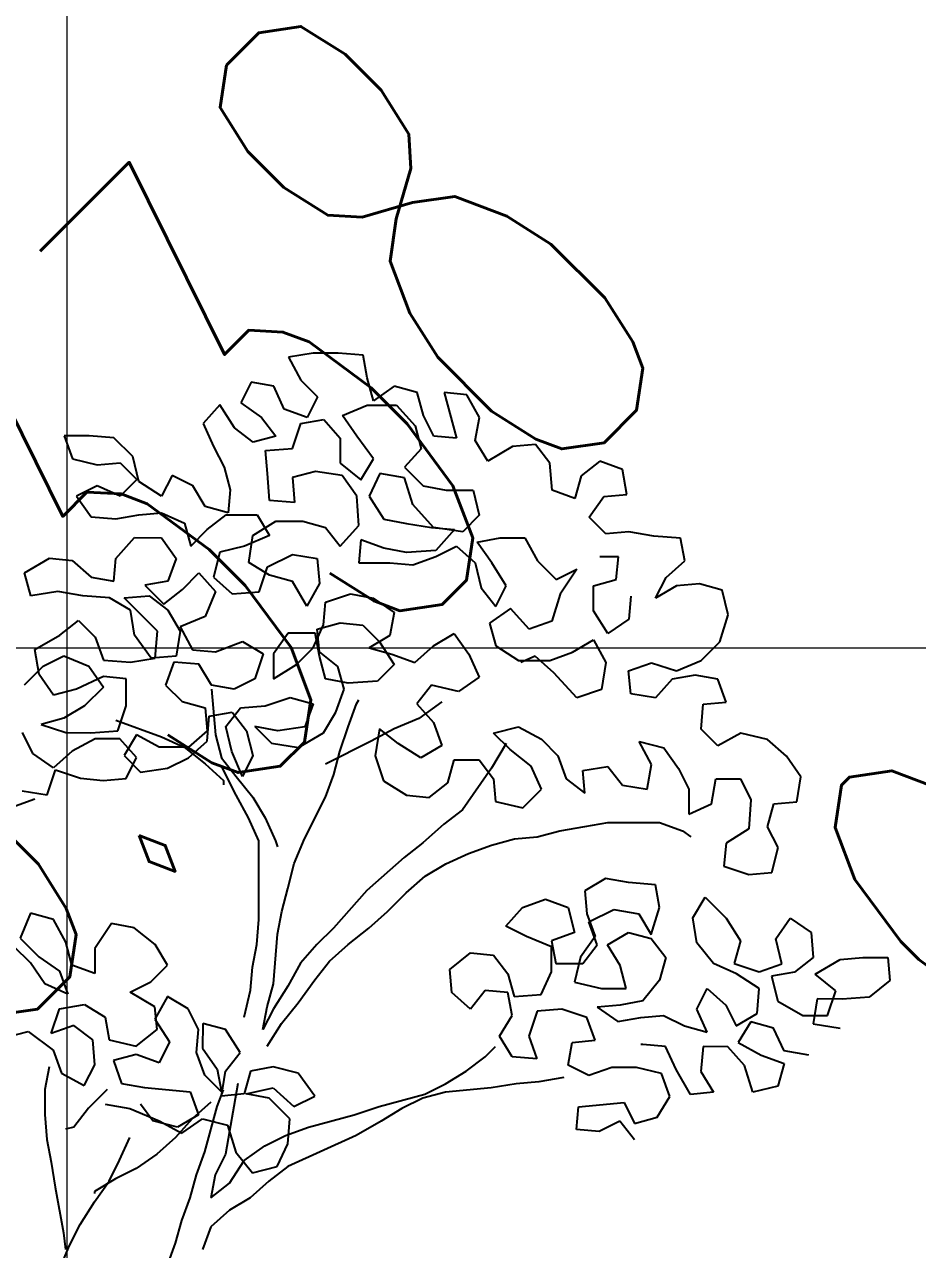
# Model space of a CAD drawing. Header units: millimetres. Extents: x 684983 to 685377, y 990360 to 990509.
# Drawn here: x 685047.95 to 685049.287, y 990427.137 to 990428.972 of the extents above; entities that cross this region are included whole.
import ezdxf

# ---------------------------------------------------------------- set-up
doc = ezdxf.new("R2010")
doc.units = ezdxf.units.MM
doc.layers.add('ANJILI', color=7, linetype='Continuous')
doc.layers.add('grid', color=8, linetype='Continuous', lineweight=9)
doc.layers.add('GRID LEVELS', color=7, linetype='Continuous', lineweight=13)
doc.styles.get("Standard").update_dxf_attribs({"font": 'RomanS'})

# ---------------------------------------------------------------- blocks, each defined once
blk = doc.blocks.new('seee')
at = {"color": 84}
for p, q in [((11674.58, -2850.46, 6505.24), (11671.89, -2850.9, 6505.24)), ((11677.28, -2850.46, 6505.24), (11674.58, -2850.46, 6505.24)), ((11679.97, -2850.69, 6505.24), (11677.28, -2850.46, 6505.24)), ((11680.41, -2853.15, 6505.24), (11679.97, -2850.69, 6505.24)), ((11671.89, -2850.9, 6505.24), (11673.23, -2853.37, 6505.24)), ((11673.23, -2853.37, 6505.24), (11675.03, -2855.17, 6505.24)), ((11681.08, -2855.62, 6505.24), (11680.41, -2853.15, 6505.24)), ((11667.85, -2853.59, 6505.24), (11666.73, -2855.83, 6505.24)), ((11670.32, -2854.04, 6505.24), (11667.85, -2853.59, 6505.24)), ((11671.44, -2856.51, 6505.24), (11670.32, -2854.04, 6505.24)), ((11683.33, -2854.05, 6505.24), (11681.08, -2855.62, 6505.24)), ((11685.8, -2854.73, 6505.24), (11683.33, -2854.05, 6505.24)), ((11666.73, -2855.83, 6505.24), (11668.97, -2857.41, 6505.24)), ((11675.03, -2855.17, 6505.24), (11673.9, -2857.41, 6505.24)), ((11686.47, -2857.2, 6505.24), (11685.8, -2854.73, 6505.24)), ((11691.18, -2854.96, 6505.24), (11688.71, -2854.73, 6505.24)), ((11688.71, -2854.73, 6505.24), (11690.05, -2859.67, 6505.24)), ((11692.52, -2857.43, 6505.24), (11691.18, -2854.96, 6505.24)), ((11664.48, -2856.06, 6505.24), (11662.69, -2858.07, 6505.24)), ((11666.05, -2858.52, 6505.24), (11664.48, -2856.06, 6505.24)), ((11673.9, -2857.41, 6505.24), (11671.44, -2856.51, 6505.24)), ((11677.72, -2857.19, 6505.24), (11680.41, -2856.07, 6505.24)), ((11679.29, -2859.43, 6505.24), (11677.72, -2857.19, 6505.24)), ((11680.41, -2856.07, 6505.24), (11683.55, -2856.07, 6505.24)), ((11683.55, -2856.07, 6505.24), (11685.57, -2858.32, 6505.24)), ((11687.59, -2859.44, 6505.24), (11686.47, -2857.2, 6505.24)), ((11662.69, -2858.07, 6505.24), (11663.81, -2860.54, 6505.24)), ((11668.07, -2860.1, 6505.24), (11666.05, -2858.52, 6505.24)), ((11668.97, -2857.41, 6505.24), (11670.54, -2859.43, 6505.24)), ((11672.33, -2860.77, 6505.24), (11673.23, -2858.08, 6505.24)), ((11673.23, -2858.08, 6505.24), (11675.7, -2857.64, 6505.24)), ((11675.7, -2857.64, 6505.24), (11677.49, -2859.66, 6505.24)), ((11685.57, -2858.32, 6505.24), (11686.24, -2860.79, 6505.24)), ((11692.07, -2859.89, 6505.24), (11692.52, -2857.43, 6505.24)), ((11650.35, -2859.41, 6505.24), (11647.65, -2859.4, 6505.24)), ((11647.65, -2859.4, 6505.24), (11648.55, -2861.87, 6505.24)), ((11653.04, -2859.63, 6505.24), (11650.35, -2859.41, 6505.24)), ((11655.06, -2861.65, 6505.24), (11653.04, -2859.63, 6505.24)), ((11670.54, -2859.43, 6505.24), (11668.07, -2860.1, 6505.24)), ((11677.49, -2859.66, 6505.24), (11677.49, -2862.35, 6505.24)), ((11681.08, -2861.9, 6505.24), (11679.29, -2859.43, 6505.24)), ((11690.05, -2859.67, 6505.24), (11687.59, -2859.44, 6505.24)), ((11693.42, -2862.14, 6505.24), (11692.07, -2859.89, 6505.24)), ((11663.81, -2860.54, 6505.24), (11664.93, -2862.79, 6505.24)), ((11669.41, -2860.99, 6505.24), (11672.33, -2860.77, 6505.24)), ((11669.64, -2863.46, 6505.24), (11669.41, -2860.99, 6505.24)), ((11686.24, -2860.79, 6505.24), (11684.44, -2862.8, 6505.24)), ((11696.11, -2860.57, 6505.24), (11693.42, -2862.14, 6505.24)), ((11698.58, -2860.35, 6505.24), (11696.11, -2860.57, 6505.24)), ((11700.15, -2862.37, 6505.24), (11698.58, -2860.35, 6505.24)), ((11648.55, -2861.87, 6505.24), (11651.24, -2862.55, 6505.24)), ((11651.24, -2862.55, 6505.24), (11653.71, -2862.33, 6505.24)), ((11653.71, -2862.33, 6505.24), (11655.5, -2864.12, 6505.24)), ((11655.73, -2864.35, 6505.24), (11655.06, -2861.65, 6505.24)), ((11677.49, -2862.35, 6505.24), (11679.73, -2864.15, 6505.24)), ((11679.73, -2864.15, 6505.24), (11681.08, -2861.9, 6505.24)), ((11700.37, -2865.29, 6505.24), (11700.15, -2862.37, 6505.24)), ((11705.53, -2862.15, 6505.24), (11703.51, -2863.72, 6505.24)), ((11708, -2863.05, 6505.24), (11705.53, -2862.15, 6505.24)), ((11659.32, -2863.68, 6505.24), (11658.19, -2865.92, 6505.24)), ((11661.56, -2864.8, 6505.24), (11659.32, -2863.68, 6505.24)), ((11664.93, -2862.79, 6505.24), (11665.6, -2865.25, 6505.24)), ((11669.86, -2866.38, 6505.24), (11669.64, -2863.46, 6505.24)), ((11674.8, -2863.24, 6505.24), (11672.33, -2863.91, 6505.24)), ((11672.33, -2863.91, 6505.24), (11672.55, -2866.61, 6505.24)), ((11677.71, -2863.69, 6505.24), (11674.8, -2863.24, 6505.24)), ((11679.28, -2865.94, 6505.24), (11677.71, -2863.69, 6505.24)), ((11681.75, -2863.47, 6505.24), (11680.63, -2865.94, 6505.24)), ((11684.44, -2863.93, 6505.24), (11681.75, -2863.47, 6505.24)), ((11684.44, -2862.8, 6505.24), (11686.46, -2864.82, 6505.24)), ((11685.34, -2866.84, 6505.24), (11684.44, -2863.93, 6505.24)), ((11703.51, -2863.72, 6505.24), (11702.84, -2866.19, 6505.24)), ((11708.44, -2865.74, 6505.24), (11708, -2863.05, 6505.24)), ((11651.24, -2864.79, 6505.24), (11648.99, -2865.91, 6505.24)), ((11653.71, -2865.92, 6505.24), (11651.24, -2864.79, 6505.24)), ((11655.5, -2864.12, 6505.24), (11653.71, -2865.92, 6505.24)), ((11658.19, -2865.92, 6505.24), (11655.73, -2864.35, 6505.24)), ((11662.9, -2867.05, 6505.24), (11661.56, -2864.8, 6505.24)), ((11665.6, -2865.25, 6505.24), (11665.37, -2867.72, 6505.24)), ((11686.46, -2864.82, 6505.24), (11688.93, -2865.28, 6505.24)), ((11688.93, -2865.28, 6505.24), (11691.84, -2865.28, 6505.24)), ((11691.84, -2865.28, 6505.24), (11692.51, -2867.97, 6505.24)), ((11702.84, -2866.19, 6505.24), (11700.37, -2865.29, 6505.24)), ((11648.99, -2865.91, 6505.24), (11650.56, -2868.16, 6505.24)), ((11672.55, -2866.61, 6505.24), (11669.86, -2866.38, 6505.24)), ((11679.5, -2869.08, 6505.24), (11679.28, -2865.94, 6505.24)), ((11680.63, -2865.94, 6505.24), (11682.19, -2868.41, 6505.24)), ((11704.4, -2868.21, 6505.24), (11705.98, -2865.96, 6505.24)), ((11705.98, -2865.96, 6505.24), (11708.44, -2865.74, 6505.24)), ((11653.25, -2868.38, 6505.24), (11655.72, -2867.94, 6505.24)), ((11655.72, -2867.94, 6505.24), (11658.19, -2867.71, 6505.24)), ((11658.19, -2867.71, 6505.24), (11660.66, -2868.84, 6505.24)), ((11665.37, -2867.72, 6505.24), (11662.9, -2867.05, 6505.24)), ((11687.58, -2869.31, 6505.24), (11685.34, -2866.84, 6505.24)), ((11650.56, -2868.16, 6505.24), (11653.25, -2868.38, 6505.24)), ((11660.66, -2868.84, 6505.24), (11661.33, -2871.31, 6505.24)), ((11663.12, -2869.51, 6505.24), (11665.15, -2867.95, 6505.24)), ((11665.15, -2867.95, 6505.24), (11668.51, -2867.95, 6505.24)), ((11668.06, -2870.19, 6505.24), (11670.53, -2868.62, 6505.24)), ((11668.51, -2867.95, 6505.24), (11669.85, -2870.19, 6505.24)), ((11670.53, -2868.62, 6505.24), (11673.44, -2868.63, 6505.24)), ((11673.44, -2868.63, 6505.24), (11675.91, -2869.3, 6505.24)), ((11677.48, -2871.32, 6505.24), (11679.5, -2869.08, 6505.24)), ((11682.19, -2868.41, 6505.24), (11684.66, -2868.86, 6505.24)), ((11684.66, -2868.86, 6505.24), (11687.35, -2869.31, 6505.24)), ((11692.51, -2867.97, 6505.24), (11690.72, -2869.76, 6505.24)), ((11706.2, -2870, 6505.24), (11704.4, -2868.21, 6505.24)), ((11653.25, -2872.65, 6505.24), (11655.27, -2870.4, 6505.24)), ((11655.27, -2870.4, 6505.24), (11658.19, -2870.41, 6505.24)), ((11658.19, -2870.41, 6505.24), (11659.76, -2872.65, 6505.24)), ((11661.33, -2871.31, 6505.24), (11663.12, -2869.51, 6505.24)), ((11669.85, -2870.19, 6505.24), (11667.16, -2871.31, 6505.24)), ((11667.61, -2873.11, 6505.24), (11668.06, -2870.19, 6505.24)), ((11675.91, -2869.3, 6505.24), (11677.48, -2871.32, 6505.24)), ((11687.35, -2869.31, 6505.24), (11689.82, -2869.54, 6505.24)), ((11690.72, -2869.76, 6505.24), (11687.58, -2869.31, 6505.24)), ((11689.82, -2869.54, 6505.24), (11687.8, -2871.78, 6505.24)), ((11692.29, -2870.89, 6505.24), (11694.76, -2870.44, 6505.24)), ((11694.76, -2870.44, 6505.24), (11697.45, -2870.44, 6505.24)), ((11697.45, -2870.44, 6505.24), (11698.79, -2872.91, 6505.24)), ((11708.66, -2869.78, 6505.24), (11706.2, -2870, 6505.24)), ((11711.36, -2870.23, 6505.24), (11708.66, -2869.78, 6505.24)), ((11714.27, -2870.46, 6505.24), (11711.36, -2870.23, 6505.24)), ((11714.72, -2872.93, 6505.24), (11714.27, -2870.46, 6505.24)), ((11667.16, -2871.31, 6505.24), (11664.47, -2871.98, 6505.24)), ((11679.72, -2870.65, 6505.24), (11679.5, -2873.12, 6505.24)), ((11682.19, -2871.55, 6505.24), (11679.72, -2870.65, 6505.24)), ((11684.66, -2872, 6505.24), (11682.19, -2871.55, 6505.24)), ((11687.8, -2871.78, 6505.24), (11684.66, -2872, 6505.24)), ((11687.8, -2872.45, 6505.24), (11690.04, -2871.33, 6505.24)), ((11690.04, -2871.33, 6505.24), (11692.06, -2873.13, 6505.24)), ((11693.86, -2873.13, 6505.24), (11692.29, -2870.89, 6505.24)), ((11643.38, -2874.21, 6505.24), (11646.07, -2872.64, 6505.24)), ((11646.07, -2872.64, 6505.24), (11648.54, -2872.87, 6505.24)), ((11648.54, -2872.87, 6505.24), (11650.56, -2874.66, 6505.24)), ((11653.02, -2875.11, 6505.24), (11653.25, -2872.65, 6505.24)), ((11659.76, -2872.65, 6505.24), (11658.86, -2875.12, 6505.24)), ((11664.47, -2871.98, 6505.24), (11663.79, -2874.67, 6505.24)), ((11669.85, -2874.46, 6505.24), (11667.61, -2873.11, 6505.24)), ((11669.63, -2873.56, 6505.24), (11672.32, -2872.21, 6505.24)), ((11672.32, -2872.21, 6505.24), (11675.01, -2872.67, 6505.24)), ((11675.01, -2872.67, 6505.24), (11675.23, -2875.36, 6505.24)), ((11679.5, -2873.12, 6505.24), (11682.86, -2873.12, 6505.24)), ((11682.86, -2873.12, 6505.24), (11685.33, -2873.35, 6505.24)), ((11685.33, -2873.35, 6505.24), (11687.8, -2872.45, 6505.24)), ((11692.06, -2873.13, 6505.24), (11692.73, -2875.82, 6505.24)), ((11695.42, -2875.6, 6505.24), (11693.86, -2873.13, 6505.24)), ((11698.79, -2872.91, 6505.24), (11700.81, -2874.93, 6505.24)), ((11707.54, -2872.47, 6505.24), (11705.52, -2872.47, 6505.24)), ((11707.31, -2874.94, 6505.24), (11707.54, -2872.47, 6505.24)), ((11712.7, -2874.72, 6505.24), (11714.72, -2872.93, 6505.24)), ((11644.05, -2876.68, 6505.24), (11643.38, -2874.21, 6505.24)), ((11660.43, -2876.02, 6505.24), (11662.22, -2874.22, 6505.24)), ((11662.22, -2874.22, 6505.24), (11664.02, -2876.24, 6505.24)), ((11668.73, -2876.25, 6505.24), (11669.63, -2873.56, 6505.24)), ((11672.32, -2875.13, 6505.24), (11669.85, -2874.46, 6505.24)), ((11700.81, -2874.93, 6505.24), (11703.05, -2873.81, 6505.24)), ((11703.05, -2873.81, 6505.24), (11701.26, -2876.5, 6505.24)), ((11650.56, -2874.66, 6505.24), (11653.02, -2875.11, 6505.24)), ((11658.86, -2875.12, 6505.24), (11656.39, -2875.56, 6505.24)), ((11656.39, -2875.56, 6505.24), (11658.41, -2877.59, 6505.24)), ((11663.79, -2874.67, 6505.24), (11665.81, -2876.47, 6505.24)), ((11673.89, -2877.82, 6505.24), (11672.32, -2875.13, 6505.24)), ((11675.23, -2875.36, 6505.24), (11673.89, -2877.82, 6505.24)), ((11692.73, -2875.82, 6505.24), (11694.3, -2877.84, 6505.24)), ((11694.3, -2877.84, 6505.24), (11695.42, -2875.6, 6505.24)), ((11704.84, -2878.3, 6505.24), (11704.85, -2875.61, 6505.24)), ((11704.85, -2875.61, 6505.24), (11707.31, -2874.94, 6505.24)), ((11711.57, -2876.96, 6505.24), (11712.7, -2874.72, 6505.24)), ((11713.82, -2875.62, 6505.24), (11711.57, -2876.96, 6505.24)), ((11716.29, -2875.4, 6505.24), (11713.82, -2875.62, 6505.24)), ((11718.75, -2876.07, 6505.24), (11716.29, -2875.4, 6505.24)), ((11646.97, -2876.23, 6505.24), (11644.05, -2876.68, 6505.24)), ((11649.66, -2876.68, 6505.24), (11646.97, -2876.23, 6505.24)), ((11652.57, -2876.91, 6505.24), (11649.66, -2876.68, 6505.24)), ((11654.82, -2878.26, 6505.24), (11652.57, -2876.91, 6505.24)), ((11654.14, -2876.91, 6505.24), (11656.84, -2876.69, 6505.24)), ((11657.73, -2880.5, 6505.24), (11654.14, -2876.91, 6505.24)), ((11656.84, -2876.69, 6505.24), (11658.85, -2878.26, 6505.24)), ((11658.41, -2877.59, 6505.24), (11660.43, -2876.02, 6505.24)), ((11664.02, -2876.24, 6505.24), (11662.89, -2878.94, 6505.24)), ((11665.81, -2876.47, 6505.24), (11668.73, -2876.25, 6505.24)), ((11675.9, -2877.38, 6505.24), (11678.6, -2876.48, 6505.24)), ((11678.6, -2876.48, 6505.24), (11681.06, -2876.93, 6505.24)), ((11681.06, -2876.93, 6505.24), (11683.31, -2878.51, 6505.24)), ((11701.26, -2876.5, 6505.24), (11700.36, -2879.42, 6505.24)), ((11708.88, -2876.73, 6505.24), (11708.66, -2879.2, 6505.24)), ((11719.42, -2878.76, 6505.24), (11718.75, -2876.07, 6505.24)), ((11655.26, -2880.95, 6505.24), (11654.82, -2878.26, 6505.24)), ((11658.85, -2878.26, 6505.24), (11660.2, -2880.5, 6505.24)), ((11675.68, -2879.84, 6505.24), (11675.9, -2877.38, 6505.24)), ((11683.31, -2878.51, 6505.24), (11682.86, -2880.97, 6505.24)), ((11695.87, -2878.07, 6505.24), (11693.62, -2879.64, 6505.24)), ((11697.89, -2880.31, 6505.24), (11695.87, -2878.07, 6505.24)), ((11706.41, -2880.77, 6505.24), (11704.84, -2878.3, 6505.24)), ((11647.19, -2880.94, 6505.24), (11649.21, -2879.37, 6505.24)), ((11649.21, -2879.37, 6505.24), (11651, -2881.17, 6505.24)), ((11662.89, -2878.94, 6505.24), (11660.2, -2880.06, 6505.24)), ((11674.55, -2882.31, 6505.24), (11675.68, -2879.84, 6505.24)), ((11675, -2880.29, 6505.24), (11677.47, -2879.62, 6505.24)), ((11677.47, -2879.62, 6505.24), (11679.94, -2879.85, 6505.24)), ((11679.94, -2879.85, 6505.24), (11681.73, -2881.65, 6505.24)), ((11693.62, -2879.64, 6505.24), (11694.3, -2882.11, 6505.24)), ((11700.36, -2879.42, 6505.24), (11697.89, -2880.31, 6505.24)), ((11708.66, -2879.2, 6505.24), (11706.41, -2880.77, 6505.24)), ((11718.52, -2881.68, 6505.24), (11719.42, -2878.76, 6505.24)), ((11644.49, -2882.51, 6505.24), (11647.19, -2880.94, 6505.24)), ((11651, -2881.17, 6505.24), (11651.89, -2883.64, 6505.24)), ((11657.05, -2883.42, 6505.24), (11655.26, -2880.95, 6505.24)), ((11657.5, -2883.42, 6505.24), (11657.73, -2880.5, 6505.24)), ((11660.2, -2880.5, 6505.24), (11659.75, -2883.2, 6505.24)), ((11660.2, -2880.06, 6505.24), (11661.54, -2882.52, 6505.24)), ((11671.86, -2880.74, 6505.24), (11670.29, -2882.98, 6505.24)), ((11674.78, -2880.74, 6505.24), (11671.86, -2880.74, 6505.24)), ((11675.23, -2883.21, 6505.24), (11674.78, -2880.74, 6505.24)), ((11675.23, -2882.76, 6505.24), (11675, -2880.29, 6505.24)), ((11682.86, -2880.97, 6505.24), (11680.61, -2882.32, 6505.24)), ((11687.57, -2882.1, 6505.24), (11689.81, -2880.76, 6505.24)), ((11689.81, -2880.76, 6505.24), (11691.38, -2883, 6505.24)), ((11644.94, -2885.2, 6505.24), (11644.49, -2882.51, 6505.24)), ((11664.01, -2882.75, 6505.24), (11666.93, -2881.63, 6505.24)), ((11666.93, -2881.63, 6505.24), (11669.17, -2882.98, 6505.24)), ((11672.76, -2884.1, 6505.24), (11674.55, -2882.31, 6505.24)), ((11680.61, -2882.32, 6505.24), (11683.08, -2882.99, 6505.24)), ((11681.73, -2881.65, 6505.24), (11683.3, -2884.11, 6505.24)), ((11685.55, -2883.89, 6505.24), (11687.57, -2882.1, 6505.24)), ((11694.3, -2882.11, 6505.24), (11696.76, -2883.68, 6505.24)), ((11702.6, -2882.79, 6505.24), (11704.84, -2881.44, 6505.24)), ((11704.84, -2881.44, 6505.24), (11706.18, -2883.91, 6505.24)), ((11716.5, -2883.7, 6505.24), (11718.52, -2881.68, 6505.24)), ((11645.39, -2884.3, 6505.24), (11647.63, -2883.18, 6505.24)), ((11647.63, -2883.18, 6505.24), (11650.32, -2884.31, 6505.24)), ((11651.89, -2883.64, 6505.24), (11654.81, -2883.86, 6505.24)), ((11654.81, -2883.86, 6505.24), (11657.5, -2883.42, 6505.24)), ((11659.75, -2883.2, 6505.24), (11657.05, -2883.42, 6505.24)), ((11661.54, -2882.52, 6505.24), (11664.01, -2882.75, 6505.24)), ((11669.17, -2882.98, 6505.24), (11668.27, -2885.67, 6505.24)), ((11670.29, -2882.98, 6505.24), (11670.29, -2885.67, 6505.24)), ((11677.24, -2884.33, 6505.24), (11675.23, -2882.76, 6505.24)), ((11675.9, -2885.68, 6505.24), (11675.23, -2883.21, 6505.24)), ((11683.08, -2882.99, 6505.24), (11685.55, -2883.89, 6505.24)), ((11691.38, -2883, 6505.24), (11692.5, -2885.47, 6505.24)), ((11696.76, -2883.68, 6505.24), (11700.13, -2883.68, 6505.24)), ((11698.56, -2883.23, 6505.24), (11696.99, -2883.9, 6505.24)), ((11700.57, -2885.03, 6505.24), (11698.56, -2883.23, 6505.24)), ((11700.13, -2883.68, 6505.24), (11702.6, -2882.79, 6505.24)), ((11713.81, -2884.82, 6505.24), (11716.5, -2883.7, 6505.24)), ((11643.37, -2886.32, 6505.24), (11645.39, -2884.3, 6505.24)), ((11650.32, -2884.31, 6505.24), (11651.89, -2886.55, 6505.24)), ((11659.52, -2883.87, 6505.24), (11658.62, -2886.34, 6505.24)), ((11662.21, -2884.09, 6505.24), (11659.52, -2883.87, 6505.24)), ((11663.56, -2886.34, 6505.24), (11662.21, -2884.09, 6505.24)), ((11670.29, -2885.67, 6505.24), (11672.76, -2884.1, 6505.24)), ((11677.91, -2886.8, 6505.24), (11677.24, -2884.33, 6505.24)), ((11683.3, -2884.11, 6505.24), (11681.51, -2885.91, 6505.24)), ((11703.04, -2887.72, 6505.24), (11700.57, -2885.03, 6505.24)), ((11706.18, -2883.91, 6505.24), (11705.73, -2886.83, 6505.24)), ((11708.65, -2884.81, 6505.24), (11711.12, -2883.92, 6505.24)), ((11708.87, -2887.28, 6505.24), (11708.65, -2884.81, 6505.24)), ((11711.12, -2883.92, 6505.24), (11713.81, -2884.82, 6505.24)), ((11646.51, -2887.45, 6505.24), (11644.94, -2885.2, 6505.24)), ((11651.89, -2885.43, 6505.24), (11648.98, -2886.77, 6505.24)), ((11654.36, -2885.66, 6505.24), (11651.89, -2885.43, 6505.24)), ((11654.36, -2888.57, 6505.24), (11654.36, -2885.66, 6505.24)), ((11658.62, -2886.34, 6505.24), (11660.42, -2888.13, 6505.24)), ((11666.03, -2886.79, 6505.24), (11663.56, -2886.34, 6505.24)), ((11668.27, -2885.67, 6505.24), (11666.03, -2886.79, 6505.24)), ((11678.36, -2886.13, 6505.24), (11675.9, -2885.68, 6505.24)), ((11681.51, -2885.91, 6505.24), (11678.36, -2886.13, 6505.24)), ((11687.34, -2886.36, 6505.24), (11685.77, -2888.38, 6505.24)), ((11690.25, -2887.04, 6505.24), (11687.34, -2886.36, 6505.24)), ((11692.5, -2885.47, 6505.24), (11690.25, -2887.04, 6505.24)), ((11713.36, -2885.71, 6505.24), (11711.56, -2887.73, 6505.24)), ((11715.83, -2885.27, 6505.24), (11713.36, -2885.71, 6505.24)), ((11718.3, -2885.72, 6505.24), (11715.83, -2885.27, 6505.24)), ((11719.19, -2888.19, 6505.24), (11718.3, -2885.72, 6505.24)), ((11648.98, -2886.77, 6505.24), (11646.51, -2887.45, 6505.24)), ((11651.89, -2886.55, 6505.24), (11649.87, -2888.57, 6505.24)), ((11663.56, -2886.79, 6505.24), (11664, -2891.72, 6505.24)), ((11669.39, -2888.59, 6505.24), (11672.08, -2887.69, 6505.24)), ((11672.08, -2887.69, 6505.24), (11674.55, -2888.37, 6505.24)), ((11677.02, -2889.27, 6505.24), (11677.91, -2886.8, 6505.24)), ((11705.73, -2886.83, 6505.24), (11703.04, -2887.72, 6505.24)), ((11711.56, -2887.73, 6505.24), (11708.87, -2887.28, 6505.24)), ((11649.87, -2888.57, 6505.24), (11647.63, -2889.91, 6505.24)), ((11653.46, -2891.27, 6505.24), (11654.36, -2888.57, 6505.24)), ((11660.42, -2888.13, 6505.24), (11662.88, -2888.81, 6505.24)), ((11662.88, -2888.81, 6505.24), (11663.1, -2891.27, 6505.24)), ((11665.12, -2890.83, 6505.24), (11666.7, -2888.81, 6505.24)), ((11666.7, -2888.81, 6505.24), (11669.39, -2888.59, 6505.24)), ((11674.55, -2888.37, 6505.24), (11673.65, -2890.84, 6505.24)), ((11678.36, -2890.84, 6505.24), (11679.26, -2888.37, 6505.24)), ((11679.26, -2888.37, 6505.24), (11679.48, -2887.92, 6505.24)), ((11685.77, -2888.38, 6505.24), (11687.56, -2890.4, 6505.24)), ((11688.46, -2888.16, 6505.24), (11685.99, -2889.95, 6505.24)), ((11716.5, -2891.1, 6505.24), (11716.72, -2888.41, 6505.24)), ((11716.72, -2888.41, 6505.24), (11719.19, -2888.19, 6505.24)), ((11647.63, -2889.91, 6505.24), (11645.16, -2890.59, 6505.24)), ((11653.23, -2890.14, 6505.24), (11658.17, -2891.94, 6505.24)), ((11663.1, -2892.4, 6505.24), (11663.33, -2889.7, 6505.24)), ((11663.33, -2889.7, 6505.24), (11665.8, -2889.26, 6505.24)), ((11665.8, -2889.26, 6505.24), (11667.37, -2891.28, 6505.24)), ((11675.67, -2891.51, 6505.24), (11677.02, -2889.27, 6505.24)), ((11685.99, -2889.95, 6505.24), (11683.3, -2891.07, 6505.24)), ((11687.56, -2890.4, 6505.24), (11688.45, -2892.87, 6505.24)), ((11644.26, -2893.72, 6505.24), (11643.14, -2891.48, 6505.24)), ((11645.16, -2890.59, 6505.24), (11647.85, -2891.48, 6505.24)), ((11647.85, -2891.48, 6505.24), (11650.54, -2891.49, 6505.24)), ((11650.54, -2891.49, 6505.24), (11653.46, -2891.27, 6505.24)), ((11655.48, -2891.72, 6505.24), (11654.13, -2893.96, 6505.24)), ((11657.94, -2893.06, 6505.24), (11655.48, -2891.72, 6505.24)), ((11663.1, -2891.27, 6505.24), (11661.08, -2893.07, 6505.24)), ((11664, -2891.72, 6505.24), (11664.67, -2894.19, 6505.24)), ((11665.79, -2893.52, 6505.24), (11665.12, -2890.83, 6505.24)), ((11667.37, -2891.28, 6505.24), (11668.04, -2893.97, 6505.24)), ((11670.73, -2891.28, 6505.24), (11668.26, -2890.83, 6505.24)), ((11668.26, -2890.83, 6505.24), (11670.06, -2892.63, 6505.24)), ((11673.65, -2890.84, 6505.24), (11670.73, -2891.28, 6505.24)), ((11672.97, -2893.08, 6505.24), (11675.67, -2891.51, 6505.24)), ((11677.46, -2893.53, 6505.24), (11678.36, -2890.84, 6505.24)), ((11683.3, -2891.07, 6505.24), (11680.83, -2892.41, 6505.24)), ((11681.72, -2891.07, 6505.24), (11681.27, -2893.98, 6505.24)), ((11683.74, -2892.64, 6505.24), (11681.72, -2891.07, 6505.24)), ((11694.06, -2891.53, 6505.24), (11696.76, -2890.86, 6505.24)), ((11695.86, -2893.32, 6505.24), (11694.06, -2891.53, 6505.24)), ((11696.76, -2890.86, 6505.24), (11699.22, -2892.2, 6505.24)), ((11718.29, -2892.9, 6505.24), (11716.5, -2891.1, 6505.24)), ((11720.76, -2891.55, 6505.24), (11718.29, -2892.9, 6505.24)), ((11723.67, -2892.23, 6505.24), (11720.76, -2891.55, 6505.24)), ((11650.99, -2892.16, 6505.24), (11648.52, -2893.5, 6505.24)), ((11653.68, -2892.16, 6505.24), (11650.99, -2892.16, 6505.24)), ((11655.47, -2894.18, 6505.24), (11653.68, -2892.16, 6505.24)), ((11661.08, -2893.07, 6505.24), (11657.94, -2893.06, 6505.24)), ((11658.17, -2891.94, 6505.24), (11660.64, -2893.07, 6505.24)), ((11660.64, -2893.07, 6505.24), (11662.88, -2894.86, 6505.24)), ((11661.08, -2894.19, 6505.24), (11663.1, -2892.4, 6505.24)), ((11670.06, -2892.63, 6505.24), (11672.97, -2893.08, 6505.24)), ((11680.83, -2892.41, 6505.24), (11675.89, -2894.88, 6505.24)), ((11686.21, -2894.21, 6505.24), (11683.74, -2892.64, 6505.24)), ((11688.45, -2892.87, 6505.24), (11686.21, -2894.21, 6505.24)), ((11695.41, -2892.65, 6505.24), (11693.83, -2895.34, 6505.24)), ((11699.22, -2892.2, 6505.24), (11701.01, -2894, 6505.24)), ((11711.11, -2894.91, 6505.24), (11709.77, -2892.44, 6505.24)), ((11709.77, -2892.44, 6505.24), (11712.46, -2893.11, 6505.24)), ((11725.69, -2894.02, 6505.24), (11723.67, -2892.23, 6505.24)), ((11646.5, -2895.3, 6505.24), (11644.26, -2893.72, 6505.24)), ((11648.52, -2893.5, 6505.24), (11646.5, -2895.3, 6505.24)), ((11654.13, -2893.96, 6505.24), (11655.92, -2895.75, 6505.24)), ((11654.35, -2896.43, 6505.24), (11655.47, -2894.18, 6505.24)), ((11658.84, -2895.31, 6505.24), (11661.08, -2894.19, 6505.24)), ((11664.67, -2894.19, 6505.24), (11666.24, -2896.21, 6505.24)), ((11666.91, -2896.21, 6505.24), (11665.79, -2893.52, 6505.24)), ((11668.04, -2893.97, 6505.24), (11666.91, -2896.21, 6505.24)), ((11676.78, -2896, 6505.24), (11677.46, -2893.53, 6505.24)), ((11681.27, -2893.98, 6505.24), (11682.17, -2896.68, 6505.24)), ((11698.1, -2895.12, 6505.24), (11695.86, -2893.32, 6505.24)), ((11701.01, -2894, 6505.24), (11701.91, -2896.47, 6505.24)), ((11712.46, -2893.11, 6505.24), (11714.03, -2895.36, 6505.24)), ((11727.26, -2896.27, 6505.24), (11725.69, -2894.02, 6505.24)), ((11645.82, -2898.21, 6505.24), (11646.72, -2895.52, 6505.24)), ((11646.72, -2895.52, 6505.24), (11649.42, -2896.42, 6505.24)), ((11655.92, -2895.75, 6505.24), (11658.84, -2895.31, 6505.24)), ((11662.88, -2894.86, 6505.24), (11664.89, -2896.66, 6505.24)), ((11666.24, -2898.23, 6505.24), (11664.67, -2895.09, 6505.24)), ((11689.12, -2896.91, 6505.24), (11689.8, -2894.44, 6505.24)), ((11689.8, -2894.44, 6505.24), (11692.49, -2894.44, 6505.24)), ((11693.83, -2895.34, 6505.24), (11690.69, -2899.82, 6505.24)), ((11692.49, -2894.44, 6505.24), (11694.06, -2896.46, 6505.24)), ((11699.22, -2897.59, 6505.24), (11698.1, -2895.12, 6505.24)), ((11703.71, -2895.57, 6505.24), (11706.4, -2895.13, 6505.24)), ((11703.93, -2898.04, 6505.24), (11703.71, -2895.57, 6505.24)), ((11706.4, -2895.13, 6505.24), (11707.97, -2897.15, 6505.24)), ((11710.66, -2897.6, 6505.24), (11711.11, -2894.91, 6505.24)), ((11714.03, -2895.36, 6505.24), (11715.14, -2897.6, 6505.24)), ((11649.42, -2896.42, 6505.24), (11651.88, -2896.65, 6505.24)), ((11651.88, -2896.65, 6505.24), (11654.35, -2896.43, 6505.24)), ((11664.89, -2896.66, 6505.24), (11664.89, -2897.11, 6505.24)), ((11666.24, -2896.21, 6505.24), (11668.03, -2898.46, 6505.24)), ((11675.89, -2898.46, 6505.24), (11676.78, -2896, 6505.24)), ((11682.17, -2896.68, 6505.24), (11684.63, -2898.25, 6505.24)), ((11687.1, -2898.48, 6505.24), (11689.12, -2896.91, 6505.24)), ((11694.06, -2896.46, 6505.24), (11694.28, -2898.93, 6505.24)), ((11701.91, -2896.47, 6505.24), (11703.93, -2898.04, 6505.24)), ((11717.61, -2899.18, 6505.24), (11718.06, -2896.48, 6505.24)), ((11718.06, -2896.48, 6505.24), (11720.75, -2896.49, 6505.24)), ((11720.75, -2896.49, 6505.24), (11721.87, -2898.73, 6505.24)), ((11726.81, -2898.96, 6505.24), (11727.26, -2896.27, 6505.24)), ((11643.13, -2897.76, 6505.24), (11645.82, -2898.21, 6505.24)), ((11667.58, -2900.7, 6505.24), (11666.24, -2898.23, 6505.24)), ((11684.63, -2898.25, 6505.24), (11687.1, -2898.48, 6505.24)), ((11697.2, -2899.61, 6505.24), (11699.22, -2897.59, 6505.24)), ((11707.97, -2897.15, 6505.24), (11710.66, -2897.6, 6505.24)), ((11715.14, -2897.6, 6505.24), (11715.14, -2900.3, 6505.24)), ((11644.48, -2898.66, 6505.24), (11642.01, -2899.56, 6505.24)), ((11668.03, -2898.46, 6505.24), (11669.38, -2900.7, 6505.24)), ((11673.64, -2902.95, 6505.24), (11675.89, -2898.46, 6505.24)), ((11694.28, -2898.93, 6505.24), (11697.2, -2899.61, 6505.24)), ((11715.14, -2900.3, 6505.24), (11717.61, -2899.18, 6505.24)), ((11721.87, -2898.73, 6505.24), (11721.65, -2901.87, 6505.24)), ((11723.67, -2901.65, 6505.24), (11724.34, -2899.18, 6505.24)), ((11724.34, -2899.18, 6505.24), (11726.81, -2898.96, 6505.24)), ((11668.7, -2903.17, 6505.24), (11667.58, -2900.7, 6505.24)), ((11669.38, -2900.7, 6505.24), (11670.5, -2903.17, 6505.24)), ((11690.69, -2899.82, 6505.24), (11688.67, -2901.39, 6505.24)), ((11688.67, -2901.39, 6505.24), (11686.42, -2903.41, 6505.24)), ((11698.76, -2902.75, 6505.24), (11701.23, -2902.08, 6505.24)), ((11701.23, -2902.08, 6505.24), (11703.92, -2901.63, 6505.24)), ((11703.92, -2901.63, 6505.24), (11706.39, -2901.18, 6505.24)), ((11706.39, -2901.18, 6505.24), (11712, -2901.19, 6505.24)), ((11712, -2901.19, 6505.24), (11714.47, -2902.09, 6505.24)), ((11714.47, -2902.09, 6505.24), (11715.36, -2902.76, 6505.24)), ((11721.65, -2901.87, 6505.24), (11719.18, -2903.44, 6505.24)), ((11724.79, -2903.89, 6505.24), (11723.67, -2901.65, 6505.24)), ((11668.69, -2911.69, 6505.24), (11668.7, -2903.17, 6505.24)), ((11670.5, -2903.17, 6505.24), (11670.72, -2903.84, 6505.24)), ((11672.51, -2905.64, 6505.24), (11673.64, -2902.95, 6505.24)), ((11686.42, -2903.41, 6505.24), (11684.4, -2904.98, 6505.24)), ((11691.36, -2904.54, 6505.24), (11693.83, -2903.64, 6505.24)), ((11693.83, -2903.64, 6505.24), (11696.3, -2902.97, 6505.24)), ((11696.3, -2902.97, 6505.24), (11698.76, -2902.75, 6505.24)), ((11719.18, -2903.44, 6505.24), (11718.95, -2905.91, 6505.24)), ((11684.4, -2904.98, 6505.24), (11680.36, -2908.56, 6505.24)), ((11688.89, -2905.66, 6505.24), (11691.36, -2904.54, 6505.24)), ((11724.11, -2906.59, 6505.24), (11724.79, -2903.89, 6505.24)), ((11671.84, -2908.33, 6505.24), (11672.51, -2905.64, 6505.24)), ((11686.65, -2907, 6505.24), (11688.89, -2905.66, 6505.24)), ((11718.95, -2905.91, 6505.24), (11721.64, -2906.81, 6505.24)), ((11684.62, -2908.79, 6505.24), (11686.65, -2907, 6505.24)), ((11706.16, -2907.24, 6505.24), (11703.92, -2908.59, 6505.24)), ((11708.63, -2907.69, 6505.24), (11706.16, -2907.24, 6505.24)), ((11721.64, -2906.81, 6505.24), (11724.11, -2906.59, 6505.24)), ((11671.16, -2910.8, 6505.24), (11671.84, -2908.33, 6505.24)), ((11680.36, -2908.56, 6505.24), (11676.77, -2912.6, 6505.24)), ((11682.6, -2910.81, 6505.24), (11684.62, -2908.79, 6505.24)), ((11703.92, -2908.59, 6505.24), (11704.14, -2911.05, 6505.24)), ((11711.55, -2907.92, 6505.24), (11708.63, -2907.69, 6505.24)), ((11711.99, -2910.39, 6505.24), (11711.55, -2907.92, 6505.24)), ((11697.19, -2910.37, 6505.24), (11699.65, -2909.48, 6505.24)), ((11699.65, -2909.48, 6505.24), (11702.12, -2910.38, 6505.24)), ((11715.58, -2911.51, 6505.24), (11716.93, -2909.27, 6505.24)), ((11716.93, -2909.27, 6505.24), (11719.17, -2911.52, 6505.24)), ((11644.02, -2911, 6505.24), (11642.89, -2913.69, 6505.24)), ((11646.49, -2911.67, 6505.24), (11644.02, -2911, 6505.24)), ((11670.71, -2913.27, 6505.24), (11671.16, -2910.8, 6505.24)), ((11680.58, -2912.6, 6505.24), (11682.6, -2910.81, 6505.24)), ((11695.39, -2912.39, 6505.24), (11697.19, -2910.37, 6505.24)), ((11702.12, -2910.38, 6505.24), (11702.79, -2913.07, 6505.24)), ((11704.14, -2911.05, 6505.24), (11705.04, -2913.52, 6505.24)), ((11704.36, -2911.95, 6505.24), (11707.06, -2910.61, 6505.24)), ((11707.06, -2910.61, 6505.24), (11709.75, -2911.06, 6505.24)), ((11709.75, -2911.06, 6505.24), (11711.09, -2913.3, 6505.24)), ((11711.09, -2913.3, 6505.24), (11711.99, -2910.39, 6505.24)), ((11716.03, -2914.21, 6505.24), (11715.58, -2911.51, 6505.24)), ((11719.17, -2911.52, 6505.24), (11720.74, -2913.99, 6505.24)), ((11724.55, -2913.76, 6505.24), (11726.12, -2911.52, 6505.24)), ((11726.12, -2911.52, 6505.24), (11728.37, -2913.09, 6505.24)), ((11647.83, -2914.14, 6505.24), (11646.49, -2911.67, 6505.24)), ((11652.77, -2912.13, 6505.24), (11650.97, -2914.82, 6505.24)), ((11655.23, -2912.58, 6505.24), (11652.77, -2912.13, 6505.24)), ((11657.48, -2914.38, 6505.24), (11655.23, -2912.58, 6505.24)), ((11668.47, -2914.39, 6505.24), (11668.69, -2911.69, 6505.24)), ((11676.77, -2912.6, 6505.24), (11674.97, -2914.39, 6505.24)), ((11678.34, -2914.4, 6505.24), (11680.58, -2912.6, 6505.24)), ((11697.63, -2913.52, 6505.24), (11695.39, -2912.39, 6505.24)), ((11705.26, -2914.42, 6505.24), (11704.36, -2911.95, 6505.24)), ((11642.89, -2913.69, 6505.24), (11644.91, -2915.71, 6505.24)), ((11648.5, -2916.61, 6505.24), (11647.83, -2914.14, 6505.24)), ((11670.26, -2918.65, 6505.24), (11670.71, -2913.27, 6505.24)), ((11700.32, -2914.64, 6505.24), (11697.63, -2913.52, 6505.24)), ((11702.79, -2913.07, 6505.24), (11700.32, -2913.97, 6505.24)), ((11700.32, -2913.97, 6505.24), (11700.77, -2916.43, 6505.24)), ((11705.04, -2913.52, 6505.24), (11703.46, -2915.76, 6505.24)), ((11706.38, -2914.42, 6505.24), (11708.62, -2913.08, 6505.24)), ((11708.62, -2913.08, 6505.24), (11711.09, -2913.75, 6505.24)), ((11711.09, -2913.75, 6505.24), (11712.66, -2915.77, 6505.24)), ((11717.82, -2916.45, 6505.24), (11716.03, -2914.21, 6505.24)), ((11720.74, -2913.99, 6505.24), (11720.06, -2916.45, 6505.24)), ((11725.22, -2916.46, 6505.24), (11724.55, -2913.76, 6505.24)), ((11728.37, -2913.09, 6505.24), (11728.59, -2915.79, 6505.24)), ((11644.01, -2916.38, 6505.24), (11642.22, -2914.59, 6505.24)), ((11650.97, -2914.82, 6505.24), (11650.97, -2917.51, 6505.24)), ((11658.82, -2916.62, 6505.24), (11657.48, -2914.38, 6505.24)), ((11668.02, -2916.85, 6505.24), (11668.47, -2914.39, 6505.24)), ((11674.97, -2914.39, 6505.24), (11673.18, -2916.41, 6505.24)), ((11676.32, -2916.19, 6505.24), (11678.34, -2914.4, 6505.24)), ((11689.33, -2917.1, 6505.24), (11691.57, -2915.3, 6505.24)), ((11691.57, -2915.3, 6505.24), (11694.04, -2915.53, 6505.24)), ((11694.04, -2915.53, 6505.24), (11695.61, -2917.55, 6505.24)), ((11700.32, -2917.33, 6505.24), (11700.32, -2914.64, 6505.24)), ((11703.69, -2916.44, 6505.24), (11705.26, -2914.42, 6505.24)), ((11707.72, -2916.67, 6505.24), (11706.38, -2914.42, 6505.24)), ((11645.58, -2918.63, 6505.24), (11644.01, -2916.38, 6505.24)), ((11644.91, -2915.71, 6505.24), (11647.15, -2917.28, 6505.24)), ((11650.97, -2917.51, 6505.24), (11648.5, -2916.61, 6505.24)), ((11657.02, -2918.41, 6505.24), (11658.82, -2916.62, 6505.24)), ((11667.79, -2919.32, 6505.24), (11668.02, -2916.85, 6505.24)), ((11673.18, -2916.41, 6505.24), (11671.83, -2918.88, 6505.24)), ((11674.75, -2918.21, 6505.24), (11676.32, -2916.19, 6505.24)), ((11700.77, -2916.43, 6505.24), (11703.69, -2916.44, 6505.24)), ((11703.46, -2915.76, 6505.24), (11702.79, -2918.46, 6505.24)), ((11708.39, -2919.13, 6505.24), (11707.72, -2916.67, 6505.24)), ((11712.66, -2915.77, 6505.24), (11711.99, -2918.24, 6505.24)), ((11720.29, -2917.57, 6505.24), (11717.82, -2916.45, 6505.24)), ((11720.06, -2916.45, 6505.24), (11722.75, -2917.35, 6505.24)), ((11722.75, -2917.35, 6505.24), (11725.22, -2916.46, 6505.24)), ((11728.59, -2915.79, 6505.24), (11726.57, -2917.36, 6505.24)), ((11728.81, -2917.58, 6505.24), (11731.5, -2916.01, 6505.24)), ((11731.5, -2916.01, 6505.24), (11733.97, -2915.79, 6505.24)), ((11733.97, -2915.79, 6505.24), (11736.66, -2915.79, 6505.24)), ((11736.66, -2915.79, 6505.24), (11736.89, -2918.26, 6505.24)), ((11647.15, -2917.28, 6505.24), (11648.05, -2919.75, 6505.24)), ((11672.95, -2920.67, 6505.24), (11674.75, -2918.21, 6505.24)), ((11689.55, -2919.57, 6505.24), (11689.33, -2917.1, 6505.24)), ((11695.61, -2917.55, 6505.24), (11696.28, -2920.02, 6505.24)), ((11699.2, -2919.8, 6505.24), (11700.32, -2917.33, 6505.24)), ((11711.99, -2918.24, 6505.24), (11710.19, -2920.48, 6505.24)), ((11722.75, -2919.15, 6505.24), (11720.29, -2917.57, 6505.24)), ((11726.57, -2917.36, 6505.24), (11724.1, -2917.8, 6505.24)), ((11724.1, -2917.8, 6505.24), (11724.77, -2920.49, 6505.24)), ((11731.05, -2919.38, 6505.24), (11728.81, -2917.58, 6505.24)), ((11648.05, -2919.75, 6505.24), (11645.58, -2918.63, 6505.24)), ((11654.78, -2919.53, 6505.24), (11657.02, -2918.41, 6505.24)), ((11657.47, -2921.11, 6505.24), (11654.78, -2919.53, 6505.24)), ((11667.11, -2922.24, 6505.24), (11667.79, -2919.32, 6505.24)), ((11669.58, -2921.12, 6505.24), (11670.26, -2918.65, 6505.24)), ((11671.83, -2918.88, 6505.24), (11670.26, -2921.34, 6505.24)), ((11691.57, -2921.36, 6505.24), (11689.55, -2919.57, 6505.24)), ((11693.14, -2919.34, 6505.24), (11691.57, -2921.36, 6505.24)), ((11695.61, -2919.57, 6505.24), (11693.14, -2919.34, 6505.24)), ((11696.05, -2922.04, 6505.24), (11695.61, -2919.57, 6505.24)), ((11702.79, -2918.46, 6505.24), (11705.7, -2919.13, 6505.24)), ((11705.7, -2919.13, 6505.24), (11708.39, -2919.13, 6505.24)), ((11716.02, -2921.38, 6505.24), (11717.14, -2919.14, 6505.24)), ((11717.14, -2919.14, 6505.24), (11719.16, -2920.94, 6505.24)), ((11722.53, -2921.84, 6505.24), (11722.75, -2919.15, 6505.24)), ((11730.15, -2922.07, 6505.24), (11731.05, -2919.38, 6505.24)), ((11736.89, -2918.26, 6505.24), (11734.64, -2920.06, 6505.24)), ((11647.15, -2921.32, 6505.24), (11649.84, -2920.87, 6505.24)), ((11649.84, -2920.87, 6505.24), (11652.08, -2922.22, 6505.24)), ((11658.82, -2919.99, 6505.24), (11657.47, -2922.45, 6505.24)), ((11661.06, -2921.33, 6505.24), (11658.82, -2919.99, 6505.24)), ((11671.15, -2922.91, 6505.24), (11672.95, -2920.67, 6505.24)), ((11696.28, -2920.02, 6505.24), (11699.2, -2919.8, 6505.24)), ((11710.19, -2920.48, 6505.24), (11707.72, -2920.93, 6505.24)), ((11724.77, -2920.49, 6505.24), (11727.46, -2922.07, 6505.24)), ((11729.03, -2920.27, 6505.24), (11728.58, -2922.97, 6505.24)), ((11731.72, -2920.28, 6505.24), (11729.03, -2920.27, 6505.24)), ((11734.64, -2920.06, 6505.24), (11731.72, -2920.28, 6505.24)), ((11646.25, -2924.01, 6505.24), (11647.15, -2921.32, 6505.24)), ((11652.08, -2922.22, 6505.24), (11652.53, -2924.69, 6505.24)), ((11657.69, -2923.57, 6505.24), (11657.47, -2921.11, 6505.24)), ((11662.18, -2923.58, 6505.24), (11661.06, -2921.33, 6505.24)), ((11669.13, -2923.58, 6505.24), (11669.58, -2921.12, 6505.24)), ((11670.26, -2921.34, 6505.24), (11669.13, -2923.58, 6505.24)), ((11694.71, -2924.28, 6505.24), (11696.05, -2922.04, 6505.24)), ((11698.75, -2921.59, 6505.24), (11697.85, -2924.28, 6505.24)), ((11701.44, -2921.37, 6505.24), (11698.75, -2921.59, 6505.24)), ((11704.13, -2922.27, 6505.24), (11701.44, -2921.37, 6505.24)), ((11707.72, -2920.93, 6505.24), (11705.25, -2921.15, 6505.24)), ((11705.25, -2921.15, 6505.24), (11707.49, -2922.72, 6505.24)), ((11709.96, -2922.28, 6505.24), (11712.43, -2922.05, 6505.24)), ((11712.43, -2922.05, 6505.24), (11714.67, -2923.18, 6505.24)), ((11717.14, -2923.85, 6505.24), (11716.02, -2921.38, 6505.24)), ((11719.16, -2920.94, 6505.24), (11720.28, -2923.18, 6505.24)), ((11720.28, -2923.18, 6505.24), (11722.53, -2921.84, 6505.24)), ((11727.46, -2922.07, 6505.24), (11730.15, -2922.07, 6505.24)), ((11648.72, -2923.12, 6505.24), (11646.25, -2924.01, 6505.24)), ((11650.74, -2924.69, 6505.24), (11648.72, -2923.12, 6505.24)), ((11657.47, -2922.45, 6505.24), (11659.04, -2924.92, 6505.24)), ((11662.63, -2922.91, 6505.24), (11662.62, -2925.6, 6505.24)), ((11665.09, -2923.58, 6505.24), (11662.63, -2922.91, 6505.24)), ((11669.58, -2925.38, 6505.24), (11671.15, -2922.91, 6505.24)), ((11705.02, -2924.74, 6505.24), (11704.13, -2922.27, 6505.24)), ((11707.49, -2922.72, 6505.24), (11709.96, -2922.28, 6505.24)), ((11714.67, -2923.18, 6505.24), (11717.14, -2923.85, 6505.24)), ((11721.85, -2922.74, 6505.24), (11720.5, -2924.98, 6505.24)), ((11724.32, -2923.41, 6505.24), (11721.85, -2922.74, 6505.24)), ((11725.44, -2925.88, 6505.24), (11724.32, -2923.41, 6505.24)), ((11728.58, -2922.97, 6505.24), (11731.5, -2923.42, 6505.24)), ((11641.09, -2924.46, 6505.24), (11643.78, -2923.79, 6505.24)), ((11643.78, -2923.79, 6505.24), (11646.47, -2925.81, 6505.24)), ((11650.96, -2927.38, 6505.24), (11650.74, -2924.69, 6505.24)), ((11652.53, -2924.69, 6505.24), (11655.45, -2925.37, 6505.24)), ((11655.45, -2925.37, 6505.24), (11657.69, -2923.57, 6505.24)), ((11661.95, -2926.05, 6505.24), (11662.18, -2923.58, 6505.24)), ((11666.66, -2926.05, 6505.24), (11665.09, -2923.58, 6505.24)), ((11696.05, -2926.53, 6505.24), (11694.71, -2924.28, 6505.24)), ((11697.85, -2924.28, 6505.24), (11698.74, -2926.75, 6505.24)), ((11702.56, -2924.96, 6505.24), (11705.02, -2924.74, 6505.24)), ((11646.47, -2925.81, 6505.24), (11647.37, -2928.28, 6505.24)), ((11659.04, -2924.92, 6505.24), (11657.91, -2927.16, 6505.24)), ((11662.85, -2928.51, 6505.24), (11661.95, -2926.05, 6505.24)), ((11662.62, -2925.6, 6505.24), (11664.19, -2927.84, 6505.24)), ((11665.09, -2928.07, 6505.24), (11666.66, -2926.05, 6505.24)), ((11693.13, -2926.52, 6505.24), (11694.26, -2925.4, 6505.24)), ((11702.11, -2927.43, 6505.24), (11702.56, -2924.96, 6505.24)), ((11710.18, -2925.19, 6505.24), (11709.96, -2925.19, 6505.24)), ((11712.65, -2925.42, 6505.24), (11710.18, -2925.19, 6505.24)), ((11713.77, -2927.89, 6505.24), (11712.65, -2925.42, 6505.24)), ((11716.69, -2925.42, 6505.24), (11716.46, -2928.11, 6505.24)), ((11719.38, -2925.43, 6505.24), (11716.69, -2925.42, 6505.24)), ((11721.17, -2927.45, 6505.24), (11719.38, -2925.43, 6505.24)), ((11720.5, -2924.98, 6505.24), (11722.97, -2926.33, 6505.24)), ((11728.13, -2926.33, 6505.24), (11725.44, -2925.88, 6505.24)), ((11649.83, -2929.62, 6505.24), (11650.96, -2927.38, 6505.24)), ((11655.45, -2926.26, 6505.24), (11652.98, -2926.93, 6505.24)), ((11652.98, -2926.93, 6505.24), (11653.87, -2929.4, 6505.24)), ((11657.91, -2927.16, 6505.24), (11655.45, -2926.26, 6505.24)), ((11691.11, -2928.09, 6505.24), (11693.13, -2926.52, 6505.24)), ((11698.74, -2926.75, 6505.24), (11696.05, -2926.53, 6505.24)), ((11704.35, -2928.55, 6505.24), (11702.11, -2927.43, 6505.24)), ((11722.07, -2930.36, 6505.24), (11721.17, -2927.45, 6505.24)), ((11722.97, -2926.33, 6505.24), (11725.44, -2927.23, 6505.24)), ((11725.44, -2927.23, 6505.24), (11724.76, -2929.69, 6505.24)), ((11646.02, -2927.6, 6505.24), (11645.57, -2930.07, 6505.24)), ((11647.37, -2928.28, 6505.24), (11649.83, -2929.62, 6505.24)), ((11664.64, -2930.31, 6505.24), (11662.85, -2928.51, 6505.24)), ((11664.19, -2927.84, 6505.24), (11664.64, -2930.31, 6505.24)), ((11664.64, -2930.76, 6505.24), (11665.09, -2928.07, 6505.24)), ((11667.78, -2928.07, 6505.24), (11667.11, -2930.54, 6505.24)), ((11670.25, -2927.62, 6505.24), (11667.78, -2928.07, 6505.24)), ((11672.94, -2928.3, 6505.24), (11670.25, -2927.62, 6505.24)), ((11674.73, -2930.77, 6505.24), (11672.94, -2928.3, 6505.24)), ((11688.87, -2929.44, 6505.24), (11691.11, -2928.09, 6505.24)), ((11701.66, -2928.77, 6505.24), (11698.96, -2929.22, 6505.24)), ((11706.82, -2927.66, 6505.24), (11704.35, -2928.55, 6505.24)), ((11709.51, -2927.66, 6505.24), (11706.82, -2927.66, 6505.24)), ((11712.2, -2928.33, 6505.24), (11709.51, -2927.66, 6505.24)), ((11713.1, -2930.8, 6505.24), (11712.2, -2928.33, 6505.24)), ((11715.34, -2930.58, 6505.24), (11713.77, -2927.89, 6505.24)), ((11716.46, -2928.11, 6505.24), (11717.81, -2930.36, 6505.24)), ((11645.57, -2930.07, 6505.24), (11645.57, -2932.76, 6505.24)), ((11652.3, -2930.07, 6505.24), (11650.28, -2932.09, 6505.24)), ((11653.87, -2929.4, 6505.24), (11656.34, -2929.85, 6505.24)), ((11656.34, -2929.85, 6505.24), (11661.27, -2930.31, 6505.24)), ((11664.19, -2931.88, 6505.24), (11664.86, -2930.09, 6505.24)), ((11666.43, -2929.41, 6505.24), (11665.98, -2931.88, 6505.24)), ((11667.33, -2930.54, 6505.24), (11670.25, -2929.87, 6505.24)), ((11670.25, -2929.87, 6505.24), (11672.49, -2931.89, 6505.24)), ((11686.62, -2930.55, 6505.24), (11688.87, -2929.44, 6505.24)), ((11693.8, -2929.89, 6505.24), (11688.87, -2930.33, 6505.24)), ((11696.5, -2929.44, 6505.24), (11693.8, -2929.89, 6505.24)), ((11698.96, -2929.22, 6505.24), (11696.5, -2929.44, 6505.24)), ((11724.76, -2929.69, 6505.24), (11722.07, -2930.36, 6505.24)), ((11661.27, -2930.31, 6505.24), (11662.17, -2932.78, 6505.24)), ((11663.52, -2931.43, 6505.24), (11661.5, -2933.22, 6505.24)), ((11667.11, -2930.54, 6505.24), (11664.64, -2930.76, 6505.24)), ((11669.8, -2930.99, 6505.24), (11667.33, -2930.54, 6505.24)), ((11672.04, -2933.23, 6505.24), (11669.8, -2930.99, 6505.24)), ((11672.49, -2931.89, 6505.24), (11674.73, -2930.77, 6505.24)), ((11681.69, -2931.9, 6505.24), (11686.62, -2930.55, 6505.24)), ((11686.4, -2931, 6505.24), (11684.15, -2932.12, 6505.24)), ((11688.87, -2930.33, 6505.24), (11686.4, -2931, 6505.24)), ((11703.22, -2931.92, 6505.24), (11708.16, -2931.47, 6505.24)), ((11708.16, -2931.47, 6505.24), (11709.28, -2933.72, 6505.24)), ((11711.75, -2933.05, 6505.24), (11713.1, -2930.8, 6505.24)), ((11717.81, -2930.36, 6505.24), (11715.34, -2930.58, 6505.24)), ((11645.57, -2932.76, 6505.24), (11645.79, -2935.45, 6505.24)), ((11650.28, -2932.09, 6505.24), (11648.71, -2934.11, 6505.24)), ((11652.08, -2931.64, 6505.24), (11654.77, -2932.1, 6505.24)), ((11654.77, -2932.1, 6505.24), (11657.91, -2933.44, 6505.24)), ((11657.23, -2933.44, 6505.24), (11655.89, -2931.65, 6505.24)), ((11662.17, -2932.78, 6505.24), (11659.92, -2934.12, 6505.24)), ((11662.84, -2936.81, 6505.24), (11664.19, -2931.88, 6505.24)), ((11665.98, -2931.88, 6505.24), (11665.53, -2934.57, 6505.24)), ((11674.06, -2934.13, 6505.24), (11678.99, -2932.79, 6505.24)), ((11678.99, -2932.79, 6505.24), (11681.69, -2931.9, 6505.24)), ((11684.15, -2932.12, 6505.24), (11681.91, -2933.47, 6505.24)), ((11703, -2934.38, 6505.24), (11703.22, -2931.92, 6505.24)), ((11648.71, -2934.11, 6505.24), (11647.81, -2934.33, 6505.24)), ((11659.92, -2934.12, 6505.24), (11657.23, -2933.44, 6505.24)), ((11657.91, -2933.44, 6505.24), (11660.37, -2934.79, 6505.24)), ((11661.5, -2933.22, 6505.24), (11659.7, -2935.24, 6505.24)), ((11660.37, -2934.79, 6505.24), (11662.62, -2933.22, 6505.24)), ((11662.62, -2933.22, 6505.24), (11665.31, -2933.9, 6505.24)), ((11665.31, -2933.9, 6505.24), (11666.2, -2936.82, 6505.24)), ((11671.59, -2935.03, 6505.24), (11674.06, -2934.13, 6505.24)), ((11671.81, -2935.93, 6505.24), (11672.04, -2933.23, 6505.24)), ((11681.91, -2933.47, 6505.24), (11679.22, -2935.03, 6505.24)), ((11707.71, -2933.49, 6505.24), (11705.46, -2934.61, 6505.24)), ((11709.28, -2935.51, 6505.24), (11707.71, -2933.49, 6505.24)), ((11709.28, -2933.72, 6505.24), (11711.75, -2933.05, 6505.24)), ((11645.79, -2935.45, 6505.24), (11646.24, -2937.92, 6505.24)), ((11653.64, -2937.7, 6505.24), (11654.76, -2935.24, 6505.24)), ((11659.7, -2935.24, 6505.24), (11657.68, -2937.03, 6505.24)), ((11665.53, -2934.57, 6505.24), (11665.08, -2937.04, 6505.24)), ((11669.34, -2936.15, 6505.24), (11671.59, -2935.03, 6505.24)), ((11679.22, -2935.03, 6505.24), (11671.81, -2938.39, 6505.24)), ((11705.46, -2934.61, 6505.24), (11703, -2934.38, 6505.24)), ((11667.1, -2937.72, 6505.24), (11669.34, -2936.15, 6505.24)), ((11670.69, -2938.39, 6505.24), (11671.81, -2935.93, 6505.24)), ((11646.24, -2937.92, 6505.24), (11646.68, -2940.61, 6505.24)), ((11652.52, -2939.95, 6505.24), (11653.64, -2937.7, 6505.24)), ((11657.68, -2937.03, 6505.24), (11655.43, -2938.6, 6505.24)), ((11661.94, -2939.28, 6505.24), (11662.84, -2936.81, 6505.24)), ((11665.08, -2937.04, 6505.24), (11663.96, -2939.28, 6505.24)), ((11665.53, -2940.18, 6505.24), (11667.1, -2937.72, 6505.24)), ((11666.2, -2936.82, 6505.24), (11668, -2939.06, 6505.24)), ((11655.43, -2938.6, 6505.24), (11653.19, -2939.72, 6505.24)), ((11661.26, -2941.75, 6505.24), (11661.94, -2939.28, 6505.24)), ((11663.96, -2939.28, 6505.24), (11663.51, -2941.75, 6505.24)), ((11668, -2939.06, 6505.24), (11670.69, -2938.39, 6505.24)), ((11671.81, -2938.39, 6505.24), (11669.79, -2939.96, 6505.24)), ((11646.68, -2940.61, 6505.24), (11647.58, -2945.55, 6505.24)), ((11653.19, -2939.72, 6505.24), (11650.94, -2941.07, 6505.24)), ((11650.94, -2942.19, 6505.24), (11652.52, -2939.95, 6505.24)), ((11663.51, -2941.75, 6505.24), (11665.53, -2940.18, 6505.24)), ((11669.79, -2939.96, 6505.24), (11667.77, -2941.75, 6505.24)), ((11650.94, -2941.07, 6505.24), (11650.94, -2941.29, 6505.24)), ((11660.36, -2944.22, 6505.24), (11661.26, -2941.75, 6505.24)), ((11667.77, -2941.75, 6505.24), (11665.52, -2943.1, 6505.24)), ((11649.37, -2944.65, 6505.24), (11650.94, -2942.19, 6505.24)), ((11665.52, -2943.1, 6505.24), (11663.5, -2944.89, 6505.24)), ((11648.25, -2946.9, 6505.24), (11649.37, -2944.65, 6505.24)), ((11659.69, -2946.68, 6505.24), (11660.36, -2944.22, 6505.24)), ((11647.58, -2945.55, 6505.24), (11647.8, -2947.34, 6505.24)), ((11663.5, -2944.89, 6505.24), (11662.6, -2947.36, 6505.24)), ((11647.12, -2949.59, 6505.24), (11648.25, -2946.9, 6505.24)), ((11658.79, -2949.15, 6505.24), (11659.69, -2946.68, 6505.24))]:
    blk.add_line(p, q, dxfattribs=at)

msp = doc.modelspace()

# ---------------------------------------------------------------- linework, layer by layer
at = {"layer": 'grid'}
for p, q in [((685048.0136, 990509.1548), (685048.0136, 990370.8996)), ((685085.1957, 990428.0381), (684982.7636, 990428.0381))]:
    msp.add_line(p, q, dxfattribs=at)

# ---------------------------------------------------------------- block references
at = {"layer": 'ANJILI', "xscale": 0.01386104931414437, "yscale": 0.01386104931414437, "zscale": 0.01386104931414437}
msp.add_blockref('seee', (684886.5606, 990467.9903, 98.003), dxfattribs=at)

# ---------------------------------------------------------------- texts
at = {"layer": 'GRID LEVELS', "width": 0.5}
for s, p in [('98.338', (685047.63, 990427.1578, 98.3383)), ('98.194', (685049.63, 990427.1578, 98.1938))]:
    msp.add_text(s, height=0.8, rotation=45, dxfattribs=at).set_placement(p)

doc.saveas('drawing.dxf')
